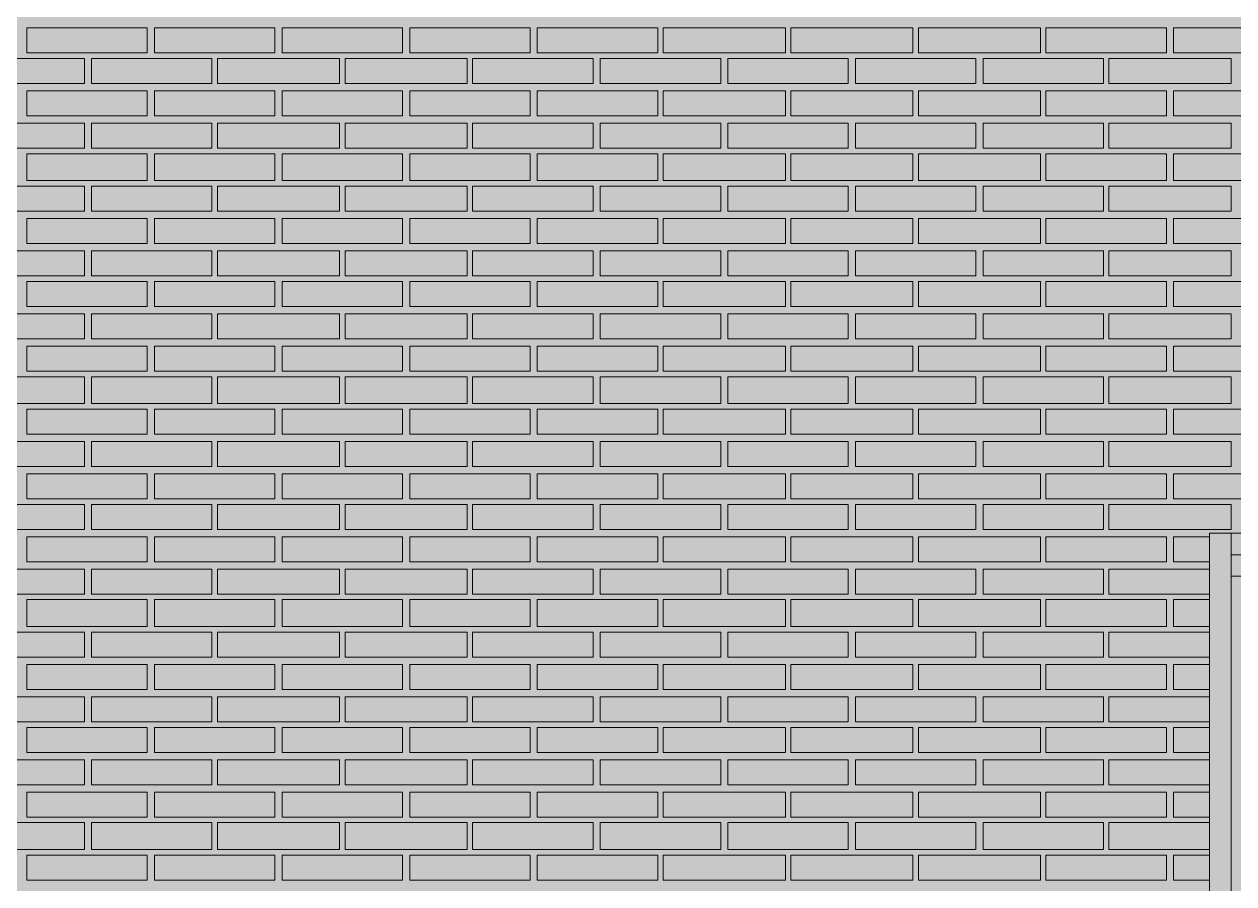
# Model space of a CAD drawing. Header units: millimetres. Extents: x -28928 to 100580, y -22867 to 36490.
# Drawn here: x -173 to 2674, y -2289 to -267 of the extents above; entities that cross this region are included whole.
import ezdxf

# ---------------------------------------------------------------- set-up
doc = ezdxf.new("R2010")
doc.units = ezdxf.units.MM
doc.layers.add('PDF _Геометрия', color=7, linetype='Continuous', true_color=0x8f8e8d)
doc.layers.add('PDF _Сплошная заливка', color=7, linetype='Continuous', true_color=0xffffff)

msp = doc.modelspace()

# ---------------------------------------------------------------- hatches: boundary and pattern name
at = {"layer": 'PDF _Сплошная заливка', "true_color": 0xdcd6cf, "transparency": 33554559}
h = msp.add_hatch(color=254, dxfattribs=at)
h.paths.add_polyline_path([(-9335.1, -482.4), (-7257.8, -482.4), (-7257.8, -719.3), (-7253.6, -474), (-7245.1, -474), (-7245.1, -719.3), (-7207, -719.3), (-7207, -727.8), (-7164.7, -727.8), (-7164.7, -4713.2), (4931.1, -4713.2), (4931.1, 9028.4), (-9335.1, 9028.4), (-9335.1, 6929.9), (-7274.7, 6929.9), (-7274.7, 4218), (-9335.1, 4218)])
h.paths.add_polyline_path([(-7486.3, -4713.2), (-7486.3, -1163.6), (-9335.1, -1163.6), (-9335.1, -4713.2)])

# ---------------------------------------------------------------- linework, layer by layer
at = {"layer": 'PDF _Геометрия', "lineweight": 9}
for points in [[(116.4, -275.1), (116.4, -334.3), (-167, -334.3), (-167, -275.1)], [(416.8, -275.1), (416.8, -334.3), (133.4, -334.3), (133.4, -275.1)], [(717.2, -275.1), (717.2, -334.3), (433.7, -334.3), (433.7, -275.1)], [(1017.6, -275.1), (1017.6, -334.3), (734.1, -334.3), (734.1, -275.1)], [(1318, -275.1), (1318, -334.3), (1034.5, -334.3), (1034.5, -275.1)], [(1618.4, -275.1), (1618.4, -334.3), (1330.7, -334.3), (1330.7, -275.1)], [(1918.7, -275.1), (1918.7, -334.3), (1631.1, -334.3), (1631.1, -275.1)], [(2219.1, -275.1), (2219.1, -334.3), (1931.4, -334.3), (1931.4, -275.1)], [(2515.3, -275.1), (2515.3, -334.3), (2231.8, -334.3), (2231.8, -275.1)], [(2815.7, -275.1), (2815.7, -334.3), (2532.2, -334.3), (2532.2, -275.1)], [(-31.6, -406.3), (-175.5, -406.3), (-315.1, -406.3), (-315.1, -347), (-175.5, -347), (-31.6, -347)], [(268.7, -406.3), (124.9, -406.3), (-14.7, -406.3), (-14.7, -347), (124.9, -347), (268.7, -347)], [(569.1, -406.3), (425.3, -406.3), (281.4, -406.3), (281.4, -347), (425.3, -347), (569.1, -347)], [(869.5, -406.3), (725.7, -406.3), (581.8, -406.3), (581.8, -347), (725.7, -347), (869.5, -347)], [(1165.7, -406.3), (1026.1, -406.3), (882.2, -406.3), (882.2, -347), (1026.1, -347), (1165.7, -347)], [(1466.1, -406.3), (1326.4, -406.3), (1182.6, -406.3), (1182.6, -347), (1326.4, -347), (1466.1, -347)], [(1766.4, -406.3), (1626.8, -406.3), (1483, -406.3), (1483, -347), (1626.8, -347), (1766.4, -347)], [(2066.8, -406.3), (1923, -406.3), (1783.4, -406.3), (1783.4, -347), (1923, -347), (2066.8, -347)], [(2367.2, -406.3), (2223.4, -406.3), (2083.7, -406.3), (2083.7, -347), (2223.4, -347), (2367.2, -347)], [(2667.6, -406.3), (2523.7, -406.3), (2379.9, -406.3), (2379.9, -347), (2523.7, -347), (2667.6, -347)], [(116.4, -423.2), (116.4, -482.4), (-167, -482.4), (-167, -423.2)], [(416.8, -423.2), (416.8, -482.4), (133.4, -482.4), (133.4, -423.2)], [(717.2, -423.2), (717.2, -482.4), (433.7, -482.4), (433.7, -423.2)], [(1017.6, -423.2), (1017.6, -482.4), (734.1, -482.4), (734.1, -423.2)], [(1318, -423.2), (1318, -482.4), (1034.5, -482.4), (1034.5, -423.2)], [(1618.4, -423.2), (1618.4, -482.4), (1330.7, -482.4), (1330.7, -423.2)], [(1918.7, -423.2), (1918.7, -482.4), (1631.1, -482.4), (1631.1, -423.2)], [(2219.1, -423.2), (2219.1, -482.4), (1931.4, -482.4), (1931.4, -423.2)], [(2515.3, -423.2), (2515.3, -482.4), (2231.8, -482.4), (2231.8, -423.2)], [(2815.7, -423.2), (2815.7, -482.4), (2532.2, -482.4), (2532.2, -423.2)], [(-31.6, -558.6), (-175.5, -558.6), (-315.1, -558.6), (-315.1, -499.3), (-175.5, -499.3), (-31.6, -499.3)], [(268.7, -558.6), (124.9, -558.6), (-14.7, -558.6), (-14.7, -499.3), (124.9, -499.3), (268.7, -499.3)], [(569.1, -558.6), (425.3, -558.6), (281.4, -558.6), (281.4, -499.3), (425.3, -499.3), (569.1, -499.3)], [(869.5, -558.6), (725.7, -558.6), (581.8, -558.6), (581.8, -499.3), (725.7, -499.3), (869.5, -499.3)], [(1165.7, -558.6), (1026.1, -558.6), (882.2, -558.6), (882.2, -499.3), (1026.1, -499.3), (1165.7, -499.3)], [(1466.1, -558.6), (1326.4, -558.6), (1182.6, -558.6), (1182.6, -499.3), (1326.4, -499.3), (1466.1, -499.3)], [(1766.4, -558.6), (1626.8, -558.6), (1483, -558.6), (1483, -499.3), (1626.8, -499.3), (1766.4, -499.3)], [(2066.8, -558.6), (1923, -558.6), (1783.4, -558.6), (1783.4, -499.3), (1923, -499.3), (2066.8, -499.3)], [(2367.2, -558.6), (2223.4, -558.6), (2083.7, -558.6), (2083.7, -499.3), (2223.4, -499.3), (2367.2, -499.3)], [(2667.6, -558.6), (2523.7, -558.6), (2379.9, -558.6), (2379.9, -499.3), (2523.7, -499.3), (2667.6, -499.3)], [(116.4, -571.3), (116.4, -634.7), (-167, -634.7), (-167, -571.3)], [(416.8, -571.3), (416.8, -634.7), (133.4, -634.7), (133.4, -571.3)], [(717.2, -571.3), (717.2, -634.7), (433.7, -634.7), (433.7, -571.3)], [(1017.6, -571.3), (1017.6, -634.7), (734.1, -634.7), (734.1, -571.3)], [(1318, -571.3), (1318, -634.7), (1034.5, -634.7), (1034.5, -571.3)], [(1618.4, -571.3), (1618.4, -634.7), (1330.7, -634.7), (1330.7, -571.3)], [(1918.7, -571.3), (1918.7, -634.7), (1631.1, -634.7), (1631.1, -571.3)], [(2219.1, -571.3), (2219.1, -634.7), (1931.4, -634.7), (1931.4, -571.3)], [(2515.3, -571.3), (2515.3, -634.7), (2231.8, -634.7), (2231.8, -571.3)], [(2815.7, -571.3), (2815.7, -634.7), (2532.2, -634.7), (2532.2, -571.3)], [(-31.6, -706.6), (-175.5, -706.6), (-315.1, -706.6), (-315.1, -647.4), (-175.5, -647.4), (-31.6, -647.4)], [(268.7, -706.6), (124.9, -706.6), (-14.7, -706.6), (-14.7, -647.4), (124.9, -647.4), (268.7, -647.4)], [(569.1, -706.6), (425.3, -706.6), (281.4, -706.6), (281.4, -647.4), (425.3, -647.4), (569.1, -647.4)], [(869.5, -706.6), (725.7, -706.6), (581.8, -706.6), (581.8, -647.4), (725.7, -647.4), (869.5, -647.4)], [(1165.7, -706.6), (1026.1, -706.6), (882.2, -706.6), (882.2, -647.4), (1026.1, -647.4), (1165.7, -647.4)], [(1466.1, -706.6), (1326.4, -706.6), (1182.6, -706.6), (1182.6, -647.4), (1326.4, -647.4), (1466.1, -647.4)], [(1766.4, -706.6), (1626.8, -706.6), (1483, -706.6), (1483, -647.4), (1626.8, -647.4), (1766.4, -647.4)], [(2066.8, -706.6), (1923, -706.6), (1783.4, -706.6), (1783.4, -647.4), (1923, -647.4), (2066.8, -647.4)], [(2367.2, -706.6), (2223.4, -706.6), (2083.7, -706.6), (2083.7, -647.4), (2223.4, -647.4), (2367.2, -647.4)], [(2667.6, -706.6), (2523.7, -706.6), (2379.9, -706.6), (2379.9, -647.4), (2523.7, -647.4), (2667.6, -647.4)], [(116.4, -723.6), (116.4, -782.8), (-167, -782.8), (-167, -723.6)], [(416.8, -723.6), (416.8, -782.8), (133.4, -782.8), (133.4, -723.6)], [(717.2, -723.6), (717.2, -782.8), (433.7, -782.8), (433.7, -723.6)], [(1017.6, -723.6), (1017.6, -782.8), (734.1, -782.8), (734.1, -723.6)], [(1318, -723.6), (1318, -782.8), (1034.5, -782.8), (1034.5, -723.6)], [(1618.4, -723.6), (1618.4, -782.8), (1330.7, -782.8), (1330.7, -723.6)], [(1918.7, -723.6), (1918.7, -782.8), (1631.1, -782.8), (1631.1, -723.6)], [(2219.1, -723.6), (2219.1, -782.8), (1931.4, -782.8), (1931.4, -723.6)], [(2515.3, -723.6), (2515.3, -782.8), (2231.8, -782.8), (2231.8, -723.6)], [(2815.7, -723.6), (2815.7, -782.8), (2532.2, -782.8), (2532.2, -723.6)], [(-31.6, -859), (-175.5, -859), (-315.1, -859), (-315.1, -799.7), (-175.5, -799.7), (-31.6, -799.7)], [(268.7, -859), (124.9, -859), (-14.7, -859), (-14.7, -799.7), (124.9, -799.7), (268.7, -799.7)], [(569.1, -859), (425.3, -859), (281.4, -859), (281.4, -799.7), (425.3, -799.7), (569.1, -799.7)], [(869.5, -859), (725.7, -859), (581.8, -859), (581.8, -799.7), (725.7, -799.7), (869.5, -799.7)], [(1165.7, -859), (1026.1, -859), (882.2, -859), (882.2, -799.7), (1026.1, -799.7), (1165.7, -799.7)], [(1466.1, -859), (1326.4, -859), (1182.6, -859), (1182.6, -799.7), (1326.4, -799.7), (1466.1, -799.7)], [(1766.4, -859), (1626.8, -859), (1483, -859), (1483, -799.7), (1626.8, -799.7), (1766.4, -799.7)], [(2066.8, -859), (1923, -859), (1783.4, -859), (1783.4, -799.7), (1923, -799.7), (2066.8, -799.7)], [(2367.2, -859), (2223.4, -859), (2083.7, -859), (2083.7, -799.7), (2223.4, -799.7), (2367.2, -799.7)], [(2667.6, -859), (2523.7, -859), (2379.9, -859), (2379.9, -799.7), (2523.7, -799.7), (2667.6, -799.7)], [(116.4, -871.6), (116.4, -930.9), (-167, -930.9), (-167, -871.6)], [(416.8, -871.6), (416.8, -930.9), (133.4, -930.9), (133.4, -871.6)], [(717.2, -871.6), (717.2, -930.9), (433.7, -930.9), (433.7, -871.6)], [(1017.6, -871.6), (1017.6, -930.9), (734.1, -930.9), (734.1, -871.6)], [(1318, -871.6), (1318, -930.9), (1034.5, -930.9), (1034.5, -871.6)], [(1618.4, -871.6), (1618.4, -930.9), (1330.7, -930.9), (1330.7, -871.6)], [(1918.7, -871.6), (1918.7, -930.9), (1631.1, -930.9), (1631.1, -871.6)], [(2219.1, -871.6), (2219.1, -930.9), (1931.4, -930.9), (1931.4, -871.6)], [(2515.3, -871.6), (2515.3, -930.9), (2231.8, -930.9), (2231.8, -871.6)], [(2815.7, -871.6), (2815.7, -930.9), (2532.2, -930.9), (2532.2, -871.6)], [(-31.6, -1007), (-175.5, -1007), (-315.1, -1007), (-315.1, -947.8), (-175.5, -947.8), (-31.6, -947.8)], [(268.7, -1007), (124.9, -1007), (-14.7, -1007), (-14.7, -947.8), (124.9, -947.8), (268.7, -947.8)], [(569.1, -1007), (425.3, -1007), (281.4, -1007), (281.4, -947.8), (425.3, -947.8), (569.1, -947.8)], [(869.5, -1007), (725.7, -1007), (581.8, -1007), (581.8, -947.8), (725.7, -947.8), (869.5, -947.8)], [(1165.7, -1007), (1026.1, -1007), (882.2, -1007), (882.2, -947.8), (1026.1, -947.8), (1165.7, -947.8)], [(1466.1, -1007), (1326.4, -1007), (1182.6, -1007), (1182.6, -947.8), (1326.4, -947.8), (1466.1, -947.8)], [(1766.4, -1007), (1626.8, -1007), (1483, -1007), (1483, -947.8), (1626.8, -947.8), (1766.4, -947.8)], [(2066.8, -1007), (1923, -1007), (1783.4, -1007), (1783.4, -947.8), (1923, -947.8), (2066.8, -947.8)], [(2367.2, -1007), (2223.4, -1007), (2083.7, -1007), (2083.7, -947.8), (2223.4, -947.8), (2367.2, -947.8)], [(2667.6, -1007), (2523.7, -1007), (2379.9, -1007), (2379.9, -947.8), (2523.7, -947.8), (2667.6, -947.8)], [(116.4, -1024), (116.4, -1083.2), (-167, -1083.2), (-167, -1024)], [(416.8, -1024), (416.8, -1083.2), (133.4, -1083.2), (133.4, -1024)], [(717.2, -1024), (717.2, -1083.2), (433.7, -1083.2), (433.7, -1024)], [(1017.6, -1024), (1017.6, -1083.2), (734.1, -1083.2), (734.1, -1024)], [(1318, -1024), (1318, -1083.2), (1034.5, -1083.2), (1034.5, -1024)], [(1618.4, -1024), (1618.4, -1083.2), (1330.7, -1083.2), (1330.7, -1024)], [(1918.7, -1024), (1918.7, -1083.2), (1631.1, -1083.2), (1631.1, -1024)], [(2219.1, -1024), (2219.1, -1083.2), (1931.4, -1083.2), (1931.4, -1024)], [(2515.3, -1024), (2515.3, -1083.2), (2231.8, -1083.2), (2231.8, -1024)], [(2815.7, -1024), (2815.7, -1083.2), (2532.2, -1083.2), (2532.2, -1024)], [(-31.6, -1159.3), (-175.5, -1159.3), (-315.1, -1159.3), (-315.1, -1095.9), (-175.5, -1095.9), (-31.6, -1095.9)], [(268.7, -1159.3), (124.9, -1159.3), (-14.7, -1159.3), (-14.7, -1095.9), (124.9, -1095.9), (268.7, -1095.9)], [(569.1, -1159.3), (425.3, -1159.3), (281.4, -1159.3), (281.4, -1095.9), (425.3, -1095.9), (569.1, -1095.9)], [(869.5, -1159.3), (725.7, -1159.3), (581.8, -1159.3), (581.8, -1095.9), (725.7, -1095.9), (869.5, -1095.9)], [(1165.7, -1159.3), (1026.1, -1159.3), (882.2, -1159.3), (882.2, -1095.9), (1026.1, -1095.9), (1165.7, -1095.9)], [(1466.1, -1159.3), (1326.4, -1159.3), (1182.6, -1159.3), (1182.6, -1095.9), (1326.4, -1095.9), (1466.1, -1095.9)], [(1766.4, -1159.3), (1626.8, -1159.3), (1483, -1159.3), (1483, -1095.9), (1626.8, -1095.9), (1766.4, -1095.9)], [(2066.8, -1159.3), (1923, -1159.3), (1783.4, -1159.3), (1783.4, -1095.9), (1923, -1095.9), (2066.8, -1095.9)], [(2367.2, -1159.3), (2223.4, -1159.3), (2083.7, -1159.3), (2083.7, -1095.9), (2223.4, -1095.9), (2367.2, -1095.9)], [(2667.6, -1159.3), (2523.7, -1159.3), (2379.9, -1159.3), (2379.9, -1095.9), (2523.7, -1095.9), (2667.6, -1095.9)], [(116.4, -1172), (116.4, -1231.3), (-167, -1231.3), (-167, -1172)], [(416.8, -1172), (416.8, -1231.3), (133.4, -1231.3), (133.4, -1172)], [(717.2, -1172), (717.2, -1231.3), (433.7, -1231.3), (433.7, -1172)], [(1017.6, -1172), (1017.6, -1231.3), (734.1, -1231.3), (734.1, -1172)], [(1318, -1172), (1318, -1231.3), (1034.5, -1231.3), (1034.5, -1172)], [(1618.4, -1172), (1618.4, -1231.3), (1330.7, -1231.3), (1330.7, -1172)], [(1918.7, -1172), (1918.7, -1231.3), (1631.1, -1231.3), (1631.1, -1172)], [(2219.1, -1172), (2219.1, -1231.3), (1931.4, -1231.3), (1931.4, -1172)], [(2515.3, -1172), (2515.3, -1231.3), (2231.8, -1231.3), (2231.8, -1172)], [(2815.7, -1172), (2815.7, -1231.3), (2532.2, -1231.3), (2532.2, -1172)], [(-31.6, -1307.4), (-175.5, -1307.4), (-315.1, -1307.4), (-315.1, -1248.2), (-175.5, -1248.2), (-31.6, -1248.2)], [(268.7, -1307.4), (124.9, -1307.4), (-14.7, -1307.4), (-14.7, -1248.2), (124.9, -1248.2), (268.7, -1248.2)], [(569.1, -1307.4), (425.3, -1307.4), (281.4, -1307.4), (281.4, -1248.2), (425.3, -1248.2), (569.1, -1248.2)], [(869.5, -1307.4), (725.7, -1307.4), (581.8, -1307.4), (581.8, -1248.2), (725.7, -1248.2), (869.5, -1248.2)], [(1165.7, -1307.4), (1026.1, -1307.4), (882.2, -1307.4), (882.2, -1248.2), (1026.1, -1248.2), (1165.7, -1248.2)], [(1466.1, -1307.4), (1326.4, -1307.4), (1182.6, -1307.4), (1182.6, -1248.2), (1326.4, -1248.2), (1466.1, -1248.2)], [(1766.4, -1307.4), (1626.8, -1307.4), (1483, -1307.4), (1483, -1248.2), (1626.8, -1248.2), (1766.4, -1248.2)], [(2066.8, -1307.4), (1923, -1307.4), (1783.4, -1307.4), (1783.4, -1248.2), (1923, -1248.2), (2066.8, -1248.2)], [(2367.2, -1307.4), (2223.4, -1307.4), (2083.7, -1307.4), (2083.7, -1248.2), (2223.4, -1248.2), (2367.2, -1248.2)], [(2667.6, -1307.4), (2523.7, -1307.4), (2379.9, -1307.4), (2379.9, -1248.2), (2523.7, -1248.2), (2667.6, -1248.2)], [(116.4, -1324.3), (116.4, -1383.6), (-167, -1383.6), (-167, -1324.3)], [(416.8, -1324.3), (416.8, -1383.6), (133.4, -1383.6), (133.4, -1324.3)], [(717.2, -1324.3), (717.2, -1383.6), (433.7, -1383.6), (433.7, -1324.3)], [(1017.6, -1324.3), (1017.6, -1383.6), (734.1, -1383.6), (734.1, -1324.3)], [(1318, -1324.3), (1318, -1383.6), (1034.5, -1383.6), (1034.5, -1324.3)], [(1618.4, -1324.3), (1618.4, -1383.6), (1330.7, -1383.6), (1330.7, -1324.3)], [(1918.7, -1324.3), (1918.7, -1383.6), (1631.1, -1383.6), (1631.1, -1324.3)], [(2219.1, -1324.3), (2219.1, -1383.6), (1931.4, -1383.6), (1931.4, -1324.3)], [(2515.3, -1324.3), (2515.3, -1383.6), (2231.8, -1383.6), (2231.8, -1324.3)], [(2815.7, -1324.3), (2815.7, -1383.6), (2532.2, -1383.6), (2532.2, -1324.3)], [(-31.6, -1455.5), (-175.5, -1455.5), (-315.1, -1455.5), (-315.1, -1396.3), (-175.5, -1396.3), (-31.6, -1396.3)], [(268.7, -1455.5), (124.9, -1455.5), (-14.7, -1455.5), (-14.7, -1396.3), (124.9, -1396.3), (268.7, -1396.3)], [(569.1, -1455.5), (425.3, -1455.5), (281.4, -1455.5), (281.4, -1396.3), (425.3, -1396.3), (569.1, -1396.3)], [(869.5, -1455.5), (725.7, -1455.5), (581.8, -1455.5), (581.8, -1396.3), (725.7, -1396.3), (869.5, -1396.3)], [(1165.7, -1455.5), (1026.1, -1455.5), (882.2, -1455.5), (882.2, -1396.3), (1026.1, -1396.3), (1165.7, -1396.3)], [(1466.1, -1455.5), (1326.4, -1455.5), (1182.6, -1455.5), (1182.6, -1396.3), (1326.4, -1396.3), (1466.1, -1396.3)], [(1766.4, -1455.5), (1626.8, -1455.5), (1483, -1455.5), (1483, -1396.3), (1626.8, -1396.3), (1766.4, -1396.3)], [(2066.8, -1455.5), (1923, -1455.5), (1783.4, -1455.5), (1783.4, -1396.3), (1923, -1396.3), (2066.8, -1396.3)], [(2367.2, -1455.5), (2223.4, -1455.5), (2083.7, -1455.5), (2083.7, -1396.3), (2223.4, -1396.3), (2367.2, -1396.3)], [(2667.6, -1455.5), (2523.7, -1455.5), (2379.9, -1455.5), (2379.9, -1396.3), (2523.7, -1396.3), (2667.6, -1396.3)], [(116.4, -1472.4), (116.4, -1531.6), (-167, -1531.6), (-167, -1472.4)], [(416.8, -1472.4), (416.8, -1531.6), (133.4, -1531.6), (133.4, -1472.4)], [(717.2, -1472.4), (717.2, -1531.6), (433.7, -1531.6), (433.7, -1472.4)], [(1017.6, -1472.4), (1017.6, -1531.6), (734.1, -1531.6), (734.1, -1472.4)], [(1318, -1472.4), (1318, -1531.6), (1034.5, -1531.6), (1034.5, -1472.4)], [(1618.4, -1472.4), (1618.4, -1531.6), (1330.7, -1531.6), (1330.7, -1472.4)], [(1918.7, -1472.4), (1918.7, -1531.6), (1631.1, -1531.6), (1631.1, -1472.4)], [(2219.1, -1472.4), (2219.1, -1531.6), (1931.4, -1531.6), (1931.4, -1472.4)], [(2515.3, -1472.4), (2515.3, -1531.6), (2231.8, -1531.6), (2231.8, -1472.4)], [(-31.6, -1607.8), (-175.5, -1607.8), (-315.1, -1607.8), (-315.1, -1548.6), (-175.5, -1548.6), (-31.6, -1548.6)], [(268.7, -1607.8), (124.9, -1607.8), (-14.7, -1607.8), (-14.7, -1548.6), (124.9, -1548.6), (268.7, -1548.6)], [(569.1, -1607.8), (425.3, -1607.8), (281.4, -1607.8), (281.4, -1548.6), (425.3, -1548.6), (569.1, -1548.6)], [(869.5, -1607.8), (725.7, -1607.8), (581.8, -1607.8), (581.8, -1548.6), (725.7, -1548.6), (869.5, -1548.6)], [(1165.7, -1607.8), (1026.1, -1607.8), (882.2, -1607.8), (882.2, -1548.6), (1026.1, -1548.6), (1165.7, -1548.6)], [(1466.1, -1607.8), (1326.4, -1607.8), (1182.6, -1607.8), (1182.6, -1548.6), (1326.4, -1548.6), (1466.1, -1548.6)], [(1766.4, -1607.8), (1626.8, -1607.8), (1483, -1607.8), (1483, -1548.6), (1626.8, -1548.6), (1766.4, -1548.6)], [(2066.8, -1607.8), (1923, -1607.8), (1783.4, -1607.8), (1783.4, -1548.6), (1923, -1548.6), (2066.8, -1548.6)], [(2367.2, -1607.8), (2223.4, -1607.8), (2083.7, -1607.8), (2083.7, -1548.6), (2223.4, -1548.6), (2367.2, -1548.6)], [(116.4, -1620.5), (116.4, -1684), (-167, -1684), (-167, -1620.5)], [(416.8, -1620.5), (416.8, -1684), (133.4, -1684), (133.4, -1620.5)], [(717.2, -1620.5), (717.2, -1684), (433.7, -1684), (433.7, -1620.5)], [(1017.6, -1620.5), (1017.6, -1684), (734.1, -1684), (734.1, -1620.5)], [(1318, -1620.5), (1318, -1684), (1034.5, -1684), (1034.5, -1620.5)], [(1618.4, -1620.5), (1618.4, -1684), (1330.7, -1684), (1330.7, -1620.5)], [(1918.7, -1620.5), (1918.7, -1684), (1631.1, -1684), (1631.1, -1620.5)], [(2219.1, -1620.5), (2219.1, -1684), (1931.4, -1684), (1931.4, -1620.5)], [(2515.3, -1620.5), (2515.3, -1684), (2231.8, -1684), (2231.8, -1620.5)], [(-31.6, -1755.9), (-175.5, -1755.9), (-315.1, -1755.9), (-315.1, -1696.6), (-175.5, -1696.6), (-31.6, -1696.6)], [(268.7, -1755.9), (124.9, -1755.9), (-14.7, -1755.9), (-14.7, -1696.6), (124.9, -1696.6), (268.7, -1696.6)], [(569.1, -1755.9), (425.3, -1755.9), (281.4, -1755.9), (281.4, -1696.6), (425.3, -1696.6), (569.1, -1696.6)], [(869.5, -1755.9), (725.7, -1755.9), (581.8, -1755.9), (581.8, -1696.6), (725.7, -1696.6), (869.5, -1696.6)], [(1165.7, -1755.9), (1026.1, -1755.9), (882.2, -1755.9), (882.2, -1696.6), (1026.1, -1696.6), (1165.7, -1696.6)], [(1466.1, -1755.9), (1326.4, -1755.9), (1182.6, -1755.9), (1182.6, -1696.6), (1326.4, -1696.6), (1466.1, -1696.6)], [(1766.4, -1755.9), (1626.8, -1755.9), (1483, -1755.9), (1483, -1696.6), (1626.8, -1696.6), (1766.4, -1696.6)], [(2066.8, -1755.9), (1923, -1755.9), (1783.4, -1755.9), (1783.4, -1696.6), (1923, -1696.6), (2066.8, -1696.6)], [(2367.2, -1755.9), (2223.4, -1755.9), (2083.7, -1755.9), (2083.7, -1696.6), (2223.4, -1696.6), (2367.2, -1696.6)], [(116.4, -1772.8), (116.4, -1832), (-167, -1832), (-167, -1772.8)], [(416.8, -1772.8), (416.8, -1832), (133.4, -1832), (133.4, -1772.8)], [(717.2, -1772.8), (717.2, -1832), (433.7, -1832), (433.7, -1772.8)], [(1017.6, -1772.8), (1017.6, -1832), (734.1, -1832), (734.1, -1772.8)], [(1318, -1772.8), (1318, -1832), (1034.5, -1832), (1034.5, -1772.8)], [(1618.4, -1772.8), (1618.4, -1832), (1330.7, -1832), (1330.7, -1772.8)], [(1918.7, -1772.8), (1918.7, -1832), (1631.1, -1832), (1631.1, -1772.8)], [(2219.1, -1772.8), (2219.1, -1832), (1931.4, -1832), (1931.4, -1772.8)], [(2515.3, -1772.8), (2515.3, -1832), (2231.8, -1832), (2231.8, -1772.8)], [(-31.6, -1908.2), (-175.5, -1908.2), (-315.1, -1908.2), (-315.1, -1849), (-175.5, -1849), (-31.6, -1849)], [(268.7, -1908.2), (124.9, -1908.2), (-14.7, -1908.2), (-14.7, -1849), (124.9, -1849), (268.7, -1849)], [(569.1, -1908.2), (425.3, -1908.2), (281.4, -1908.2), (281.4, -1849), (425.3, -1849), (569.1, -1849)], [(869.5, -1908.2), (725.7, -1908.2), (581.8, -1908.2), (581.8, -1849), (725.7, -1849), (869.5, -1849)], [(1165.7, -1908.2), (1026.1, -1908.2), (882.2, -1908.2), (882.2, -1849), (1026.1, -1849), (1165.7, -1849)], [(1466.1, -1908.2), (1326.4, -1908.2), (1182.6, -1908.2), (1182.6, -1849), (1326.4, -1849), (1466.1, -1849)], [(1766.4, -1908.2), (1626.8, -1908.2), (1483, -1908.2), (1483, -1849), (1626.8, -1849), (1766.4, -1849)], [(2066.8, -1908.2), (1923, -1908.2), (1783.4, -1908.2), (1783.4, -1849), (1923, -1849), (2066.8, -1849)], [(2367.2, -1908.2), (2223.4, -1908.2), (2083.7, -1908.2), (2083.7, -1849), (2223.4, -1849), (2367.2, -1849)], [(116.4, -1920.9), (116.4, -1980.1), (-167, -1980.1), (-167, -1920.9)], [(416.8, -1920.9), (416.8, -1980.1), (133.4, -1980.1), (133.4, -1920.9)], [(717.2, -1920.9), (717.2, -1980.1), (433.7, -1980.1), (433.7, -1920.9)], [(1017.6, -1920.9), (1017.6, -1980.1), (734.1, -1980.1), (734.1, -1920.9)], [(1318, -1920.9), (1318, -1980.1), (1034.5, -1980.1), (1034.5, -1920.9)], [(1618.4, -1920.9), (1618.4, -1980.1), (1330.7, -1980.1), (1330.7, -1920.9)], [(1918.7, -1920.9), (1918.7, -1980.1), (1631.1, -1980.1), (1631.1, -1920.9)], [(2219.1, -1920.9), (2219.1, -1980.1), (1931.4, -1980.1), (1931.4, -1920.9)], [(2515.3, -1920.9), (2515.3, -1980.1), (2231.8, -1980.1), (2231.8, -1920.9)], [(-31.6, -2056.3), (-175.5, -2056.3), (-315.1, -2056.3), (-315.1, -1997), (-175.5, -1997), (-31.6, -1997)], [(268.7, -2056.3), (124.9, -2056.3), (-14.7, -2056.3), (-14.7, -1997), (124.9, -1997), (268.7, -1997)], [(569.1, -2056.3), (425.3, -2056.3), (281.4, -2056.3), (281.4, -1997), (425.3, -1997), (569.1, -1997)], [(869.5, -2056.3), (725.7, -2056.3), (581.8, -2056.3), (581.8, -1997), (725.7, -1997), (869.5, -1997)], [(1165.7, -2056.3), (1026.1, -2056.3), (882.2, -2056.3), (882.2, -1997), (1026.1, -1997), (1165.7, -1997)], [(1466.1, -2056.3), (1326.4, -2056.3), (1182.6, -2056.3), (1182.6, -1997), (1326.4, -1997), (1466.1, -1997)], [(1766.4, -2056.3), (1626.8, -2056.3), (1483, -2056.3), (1483, -1997), (1626.8, -1997), (1766.4, -1997)], [(2066.8, -2056.3), (1923, -2056.3), (1783.4, -2056.3), (1783.4, -1997), (1923, -1997), (2066.8, -1997)], [(2367.2, -2056.3), (2223.4, -2056.3), (2083.7, -2056.3), (2083.7, -1997), (2223.4, -1997), (2367.2, -1997)], [(116.4, -2073.2), (116.4, -2132.4), (-167, -2132.4), (-167, -2073.2)], [(416.8, -2073.2), (416.8, -2132.4), (133.4, -2132.4), (133.4, -2073.2)], [(717.2, -2073.2), (717.2, -2132.4), (433.7, -2132.4), (433.7, -2073.2)], [(1017.6, -2073.2), (1017.6, -2132.4), (734.1, -2132.4), (734.1, -2073.2)], [(1318, -2073.2), (1318, -2132.4), (1034.5, -2132.4), (1034.5, -2073.2)], [(1618.4, -2073.2), (1618.4, -2132.4), (1330.7, -2132.4), (1330.7, -2073.2)], [(1918.7, -2073.2), (1918.7, -2132.4), (1631.1, -2132.4), (1631.1, -2073.2)], [(2219.1, -2073.2), (2219.1, -2132.4), (1931.4, -2132.4), (1931.4, -2073.2)], [(2515.3, -2073.2), (2515.3, -2132.4), (2231.8, -2132.4), (2231.8, -2073.2)], [(-31.6, -2208.6), (-175.5, -2208.6), (-315.1, -2208.6), (-315.1, -2145.1), (-175.5, -2145.1), (-31.6, -2145.1)], [(268.7, -2208.6), (124.9, -2208.6), (-14.7, -2208.6), (-14.7, -2145.1), (124.9, -2145.1), (268.7, -2145.1)], [(569.1, -2208.6), (425.3, -2208.6), (281.4, -2208.6), (281.4, -2145.1), (425.3, -2145.1), (569.1, -2145.1)], [(869.5, -2208.6), (725.7, -2208.6), (581.8, -2208.6), (581.8, -2145.1), (725.7, -2145.1), (869.5, -2145.1)], [(1165.7, -2208.6), (1026.1, -2208.6), (882.2, -2208.6), (882.2, -2145.1), (1026.1, -2145.1), (1165.7, -2145.1)], [(1466.1, -2208.6), (1326.4, -2208.6), (1182.6, -2208.6), (1182.6, -2145.1), (1326.4, -2145.1), (1466.1, -2145.1)], [(1766.4, -2208.6), (1626.8, -2208.6), (1483, -2208.6), (1483, -2145.1), (1626.8, -2145.1), (1766.4, -2145.1)], [(2066.8, -2208.6), (1923, -2208.6), (1783.4, -2208.6), (1783.4, -2145.1), (1923, -2145.1), (2066.8, -2145.1)], [(2367.2, -2208.6), (2223.4, -2208.6), (2083.7, -2208.6), (2083.7, -2145.1), (2223.4, -2145.1), (2367.2, -2145.1)], [(116.4, -2221.3), (116.4, -2280.5), (-167, -2280.5), (-167, -2221.3)], [(416.8, -2221.3), (416.8, -2280.5), (133.4, -2280.5), (133.4, -2221.3)], [(717.2, -2221.3), (717.2, -2280.5), (433.7, -2280.5), (433.7, -2221.3)], [(1017.6, -2221.3), (1017.6, -2280.5), (734.1, -2280.5), (734.1, -2221.3)], [(1318, -2221.3), (1318, -2280.5), (1034.5, -2280.5), (1034.5, -2221.3)], [(1618.4, -2221.3), (1618.4, -2280.5), (1330.7, -2280.5), (1330.7, -2221.3)], [(1918.7, -2221.3), (1918.7, -2280.5), (1631.1, -2280.5), (1631.1, -2221.3)], [(2219.1, -2221.3), (2219.1, -2280.5), (1931.4, -2280.5), (1931.4, -2221.3)], [(2515.3, -2221.3), (2515.3, -2280.5), (2231.8, -2280.5), (2231.8, -2221.3)]]:
    msp.add_lwpolyline(points, close=True, dxfattribs=at)
for points in [[(2616.8, -1531.6), (2532.2, -1531.6), (2532.2, -1472.4), (2616.8, -1472.4)], [(2616.8, -1607.8), (2523.7, -1607.8), (2379.9, -1607.8), (2379.9, -1548.6), (2523.7, -1548.6), (2616.8, -1548.6)], [(2616.8, -1684), (2532.2, -1684), (2532.2, -1620.5), (2616.8, -1620.5)], [(2616.8, -1755.9), (2523.7, -1755.9), (2379.9, -1755.9), (2379.9, -1696.6), (2523.7, -1696.6), (2616.8, -1696.6)], [(2616.8, -1832), (2532.2, -1832), (2532.2, -1772.8), (2616.8, -1772.8)], [(2616.8, -1908.2), (2523.7, -1908.2), (2379.9, -1908.2), (2379.9, -1849), (2523.7, -1849), (2616.8, -1849)], [(2616.8, -1980.1), (2532.2, -1980.1), (2532.2, -1920.9), (2616.8, -1920.9)], [(2616.8, -2056.3), (2523.7, -2056.3), (2379.9, -2056.3), (2379.9, -1997), (2523.7, -1997), (2616.8, -1997)], [(2616.8, -2132.4), (2532.2, -2132.4), (2532.2, -2073.2), (2616.8, -2073.2)], [(2616.8, -2208.6), (2523.7, -2208.6), (2379.9, -2208.6), (2379.9, -2145.1), (2523.7, -2145.1), (2616.8, -2145.1)], [(2616.8, -2280.5), (2532.2, -2280.5), (2532.2, -2221.3), (2616.8, -2221.3)]]:
    msp.add_lwpolyline(points, dxfattribs=at)
at = {"layer": 'PDF _Геометрия', "color": 7, "lineweight": 9}
msp.add_lwpolyline([(2718.4, -1565.5), (2667.6, -1565.5), (2667.6, -2813.6), (2667.6, -1540.1), (2667.6, -1464), (2616.8, -1464), (2616.8, -1540.1), (2616.8, -2813.6), (2616.8, -4087), (2616.8, -4163.2), (2616.8, -1464), (4414.9, -1464)], dxfattribs=at)
msp.add_lwpolyline([(3518, -1514.7), (2667.6, -1514.7), (2667.6, -1565.5), (3518, -1565.5), (4317.6, -1565.5), (4317.6, -1514.7), (3518, -1514.7), (2693, -1514.7), (2667.6, -1514.7), (2667.6, -1464), (2693, -1464), (3518, -1464), (4343, -1464), (4364.1, -1464), (4364.1, -1514.7), (4343, -1514.7)], close=True, dxfattribs=at)

doc.saveas('drawing.dxf')
